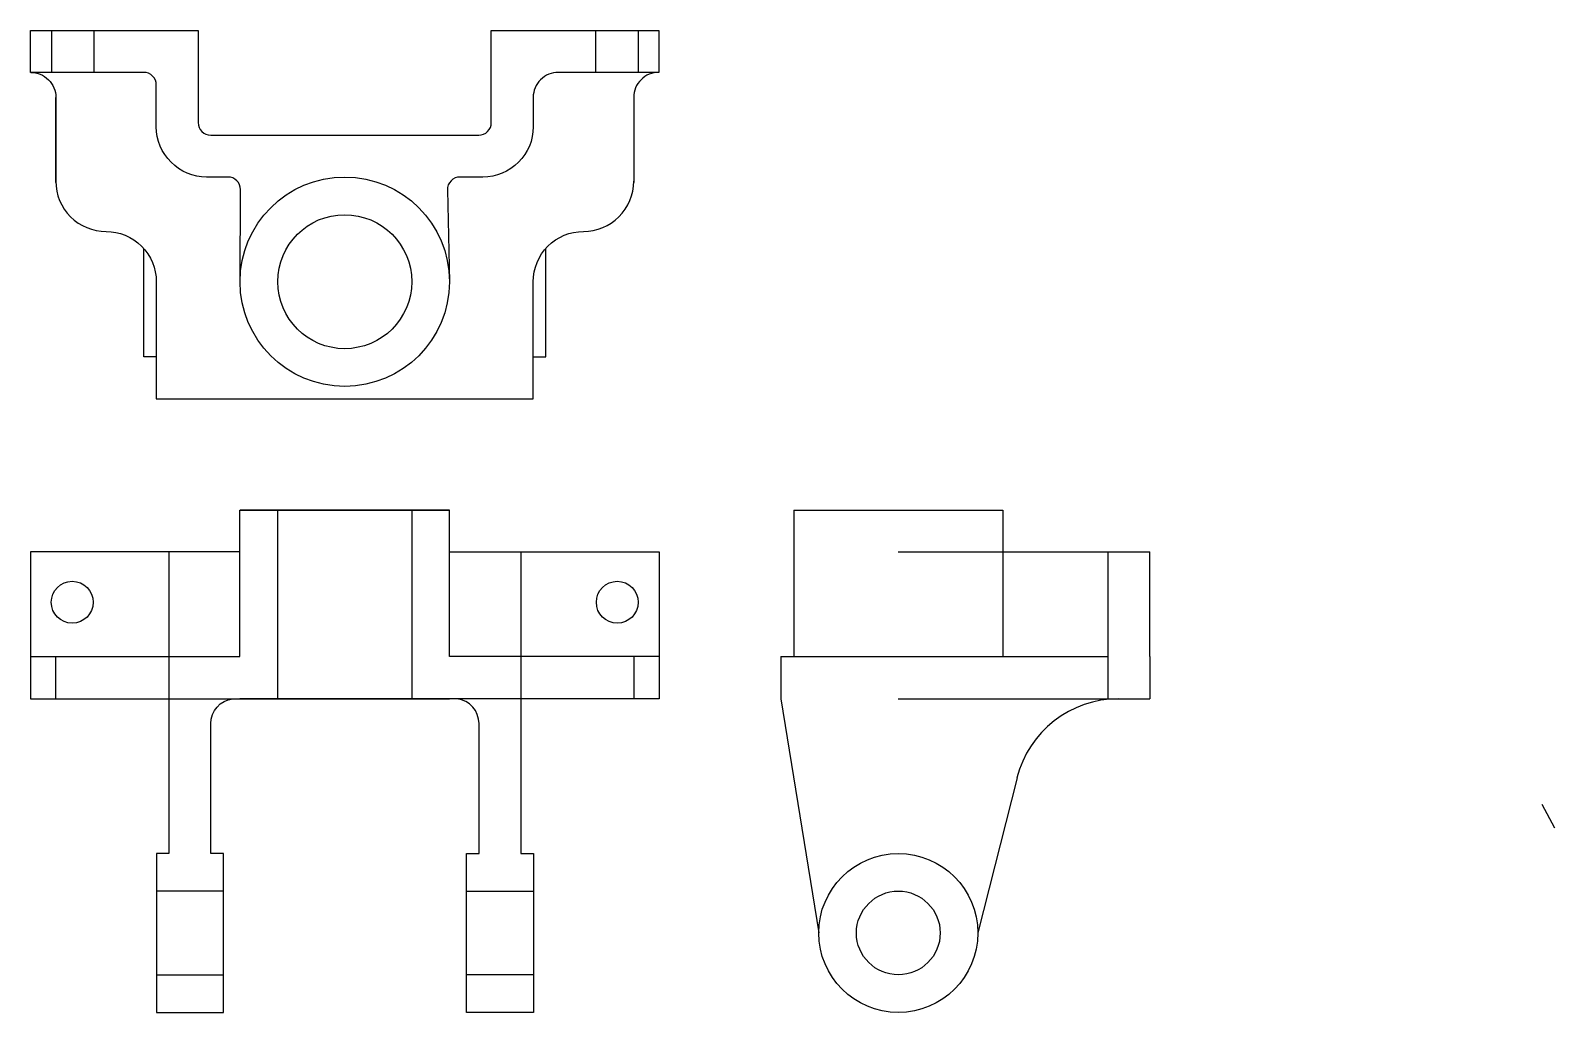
# Model space of a CAD drawing. Header units: millimetres. Extents: x 256 to 620, y 78 to 312.
import ezdxf

# ---------------------------------------------------------------- set-up
doc = ezdxf.new("R2010")
doc.units = ezdxf.units.MM
doc.header["$MEASUREMENT"] = 0

msp = doc.modelspace()

# ---------------------------------------------------------------- linework, layer by layer
for p, q in [((261.03, 312.21), (261.03, 302.21)), ((271.16, 312.21), (271.16, 302.21)), ((390.96, 312.21), (390.96, 302.21)), ((401.1, 312.21), (401.1, 302.21)), ((438.3, 197.65), (488.2, 197.65)), ((438.3, 197.65), (438.3, 162.65)), ((488.2, 197.65), (488.2, 162.65)), ((463.25, 187.65), (523.29, 187.65)), ((513.29, 187.65), (513.29, 152.47)), ((523.29, 162.65), (523.29, 187.65)), ((262.02, 162.65), (262.02, 152.65)), ((400.1, 162.65), (400.1, 152.65)), ((435.23, 162.65), (513.29, 162.65)), ((435.23, 162.65), (435.23, 152.6)), ((523.29, 162.65), (523.29, 152.6)), ((435.23, 152.6), (444.25, 96.65)), ((463.25, 152.6), (519.56, 152.6)), ((515.83, 152.6), (523.29, 152.6)), ((299.07, 137.17), (299.06, 137.17)), ((491.59, 133.71), (482.25, 96.65)), ((616.92, 127.38, -10.76), (619.94, 121.76, -0.05))]:
    msp.add_line(p, q)
for points in [[(306.06, 252.21), (306.16, 274.2, 0.41548), (303.16, 277.21), (298.06, 277.21, -0.414214), (286.06, 289.21), (286.06, 299.21, 0.414214), (283.06, 302.21), (256.06, 302.21), (256.06, 312.21), (296.06, 312.21), (296.06, 290.21, 0.414214), (299.06, 287.21), (363.06, 287.21, 0.414214), (366.06, 290.21), (366.06, 312.21), (406.06, 312.21), (406.06, 302.21), (382.06, 302.21, 0.414214), (376.06, 296.21), (376.06, 289.21, -0.414214), (364.06, 277.21), (358.58, 277.21, 0.42062), (355.58, 274.15), (356.06, 252.21)], [(256.07, 302.21, -0.414214), (262.07, 296.21), (262.07, 275.92), (262.07, 296.21)], [(406.06, 302.21, 0.414214), (400.06, 296.21), (400.06, 275.92)], [(262.06, 276.21, 0.414214), (274.06, 264.21, -0.414214), (286.06, 252.21), (286.06, 224.22), (331.06, 224.22), (376.06, 224.22), (376.06, 252.21, -0.414214), (388.06, 264.21, 0.414214), (400.06, 276.21)], [(289.07, 187.65), (289.07, 152.65), (289.07, 115.65), (286.07, 115.65), (286.07, 77.65), (302.07, 77.65), (302.07, 115.65), (299.07, 115.65), (299.07, 146.65, -0.377977), (304.32, 152.6)], [(373.12, 187.65), (373.12, 152.65), (373.12, 115.65), (376.12, 115.65), (376.12, 77.65), (360.12, 77.65), (360.12, 115.65), (363.12, 115.65), (363.12, 146.65, 0.377977), (357.87, 152.6)]]:
    msp.add_lwpolyline(points, format="xyb")
for points in [[(286.06, 234.27), (283.06, 234.27), (283.06, 260.15)], [(376.06, 234.27), (379.06, 234.27), (379.06, 260.15)], [(306.02, 187.65), (256.02, 187.65), (256.02, 162.65), (306.02, 162.65), (306.02, 197.65), (315.02, 197.65), (315.02, 187.65), (315.02, 152.65)], [(306.02, 162.65), (306.02, 197.65), (331.06, 197.65), (356.02, 197.65)], [(356.11, 162.65), (356.11, 197.65), (331.06, 197.65), (306.11, 197.65)], [(356.11, 187.65), (406.11, 187.65), (406.11, 162.65), (356.11, 162.65), (356.11, 197.65), (347.11, 197.65), (347.11, 187.65), (347.11, 152.65)], [(256.02, 162.65), (256.02, 152.6), (315.02, 152.6)], [(406.11, 162.65), (406.11, 152.6), (347.11, 152.6)], [(356.02, 152.6), (356.02, 152.6), (331.06, 152.6), (306.02, 152.6)], [(306.11, 152.6), (306.11, 152.6), (331.06, 152.6), (356.11, 152.6)], [(302.07, 96.65), (302.07, 106.65), (286.07, 106.65), (286.07, 86.65), (302.07, 86.65)], [(360.12, 96.65), (360.12, 106.65), (376.12, 106.65), (376.12, 86.65), (360.12, 86.65)]]:
    msp.add_lwpolyline(points)
for centre, radius in [((331.06, 252.21), 25), ((331.06, 252.21), 16), ((265.98, 175.65), 5), ((396.14, 175.65), 5), ((463.25, 96.65), 19), ((463.25, 96.65), 10)]:
    msp.add_circle(centre, radius)
msp.add_arc((515.83, 127.6), 25, 90, 165.8526)

doc.saveas('drawing.dxf')
